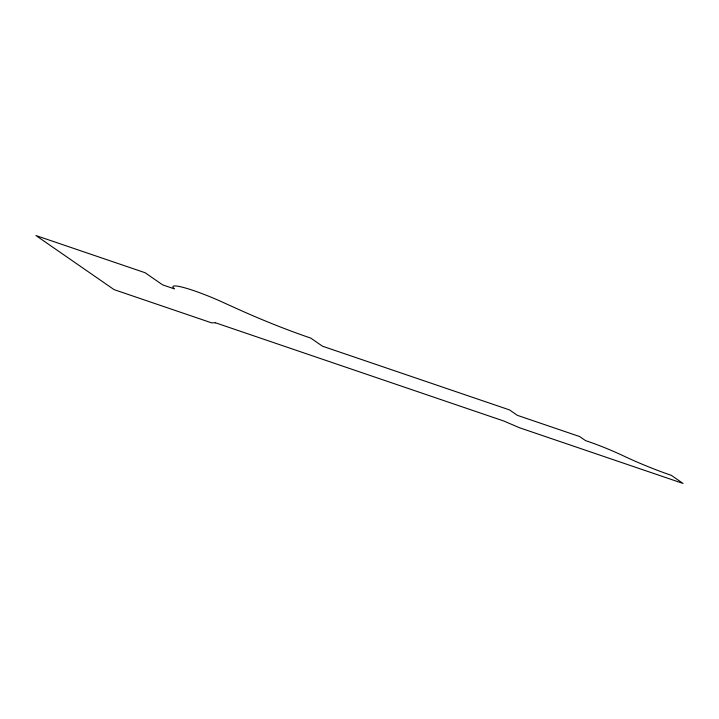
<?xml version="1.0" encoding="UTF-8"?>
<svg xmlns="http://www.w3.org/2000/svg" width="719" height="719" viewBox="0 0 719 719"><rect width="100%" height="100%" fill="white"/><g stroke="black" fill="none" stroke-linecap="round" stroke-linejoin="round"><path stroke-width="1.08" d="M215.403 322.768L211.512 322.822L114.087 289.631L35.95 235.553L145.067 272.717L162.647 284.886L174.34 288.867A41.001 4.925 22.7 0 1 185.143 287.933A41.001 4.925 22.7 0 1 224.148 302.906L235.553 308.056A108.03 12.978 22.7 0 0 310.752 338.092L322.472 346.199L509.528 409.92L517.347 415.33L579.694 436.568L585.554 440.63A45.665 5.482 22.7 0 1 625.719 456.951L631.983 459.818A63.038 7.576 22.7 0 0 671.33 475.34L683.05 483.447L519.379 427.697L503.911 421.055L215.403 322.768"/></g></svg>
